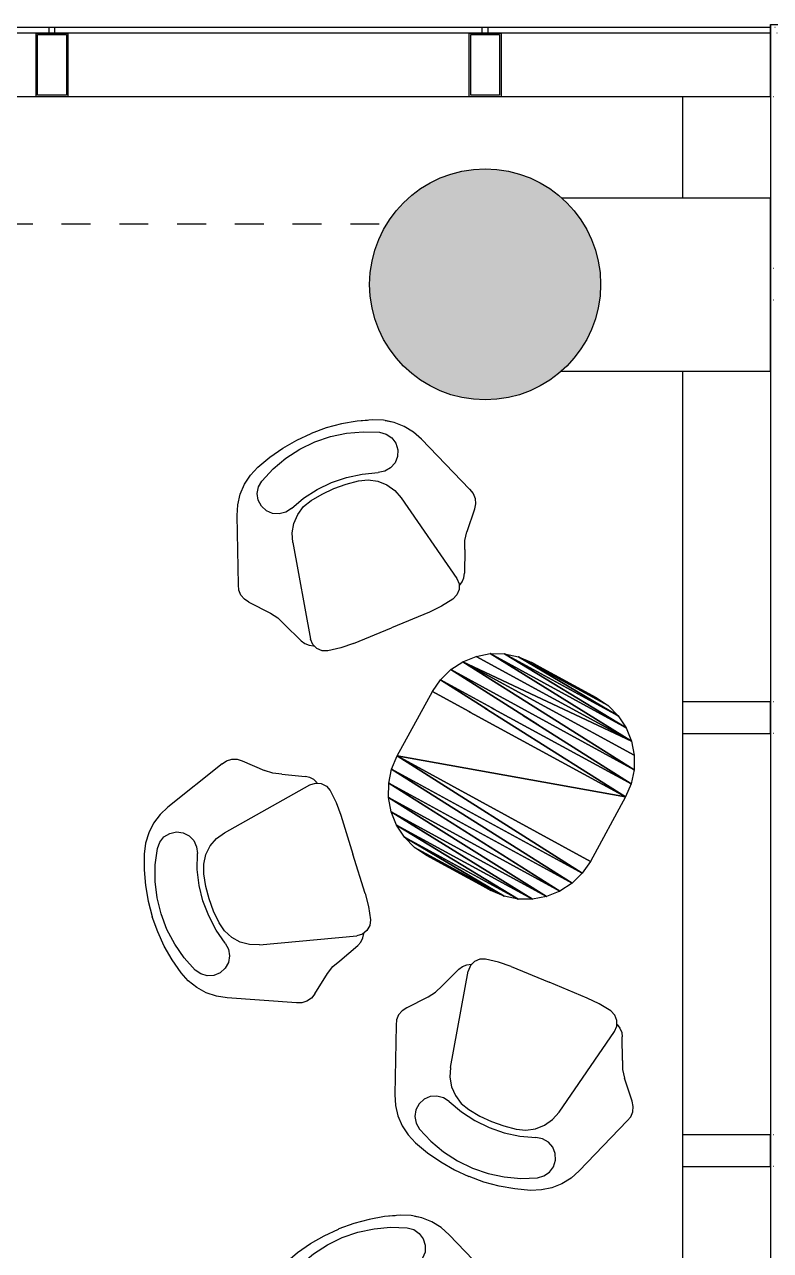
# Model space of a CAD drawing. Header units: inches. Extents: x 19839 to 37459, y -6108 to 838.
# Drawn here: x 35965.2 to 36223.6, y -1971.6 to -1547.1 of the extents above; entities that cross this region are included whole.
import ezdxf

# ---------------------------------------------------------------- set-up
doc = ezdxf.new("R2010")
doc.units = ezdxf.units.IN
doc.header["$MEASUREMENT"] = 0
for name, pattern in [('DOT', [0.25, 0, -0.25]), ('DOTX2', [12.7, 0, -12.7]), ('JIS_02_1.0', [2, 1, -1])]:
    doc.linetypes.add(name, pattern=pattern)
for name, color, linetype in [('01_Existing Wall Hatch', 251, 'Continuous'), ('2-SPS-ALC', 3, 'Continuous'), ('2-SPS-VLF', 11, 'Continuous'), ('3-opn-gls', 4, 'Continuous'), ('ABOVE-ATA', 235, 'JIS_02_1.0'), ('AVM100_01_KOLON-05', 5, 'Continuous'), ('AVM100_02_CELIK GIYDIRME-PROFIL', 10, 'Continuous'), ('AVM100_02_KAPEN_GIYRDIRME CAM01', 83, 'Continuous'), ('AVM100_03_GOR_GIYDIRME-CELIK', 22, 'Continuous'), ('FURNITURE-ATA', 34, 'Continuous'), ('WIPEOUT-ATA', 185, 'DOTX2')]:
    doc.layers.add(name, color=color, linetype=linetype)

# ---------------------------------------------------------------- blocks, each defined once
blk = doc.blocks.new('zemin 2')
at = {"layer": '01_Existing Wall Hatch'}
h = blk.add_hatch(color=0, dxfattribs=at)
h.dxf.hatch_style = 1
edge = h.paths.add_edge_path()
edge.add_arc((21970.89, 3893.75), 40, 0, 360)
at = {"color": 0}
blk.add_line((22069.71, 3983.75), (22121.89, 3983.75), dxfattribs=at)
blk.add_line((22069.71, 3863.75), (22069.71, 3923.75))
blk.add_lwpolyline([(22069.71, 3958.75), (22069.71, 3983.75), (22121.89, 3983.75)], dxfattribs=at)
at = {"layer": '2-SPS-ALC', "color": 0}
for p, q in [((21815.39, 3980.75), (21826.39, 3980.75)), ((21815.39, 3958.75), (21815.39, 3980.75)), ((21815.39, 3980.75), (21826.39, 3980.75)), ((21815.39, 3958.75), (21815.39, 3980.75)), ((21815.89, 3980.25), (21825.89, 3980.25)), ((21815.89, 3959.25), (21815.89, 3980.25)), ((21815.89, 3980.25), (21825.89, 3980.25)), ((21815.89, 3959.25), (21815.89, 3980.25)), ((21825.89, 3980.25), (21825.89, 3959.25)), ((21825.89, 3980.25), (21825.89, 3959.25)), ((21826.39, 3980.75), (21826.39, 3958.75)), ((21826.39, 3980.75), (21826.39, 3958.75)), ((21965.39, 3980.75), (21976.39, 3980.75)), ((21965.39, 3958.75), (21965.39, 3980.75)), ((21965.39, 3980.75), (21976.39, 3980.75)), ((21965.39, 3958.75), (21965.39, 3980.75)), ((21965.89, 3980.25), (21975.89, 3980.25)), ((21965.89, 3959.25), (21965.89, 3980.25)), ((21965.89, 3980.25), (21975.89, 3980.25)), ((21965.89, 3959.25), (21965.89, 3980.25)), ((21975.89, 3980.25), (21975.89, 3959.25)), ((21975.89, 3980.25), (21975.89, 3959.25)), ((21976.39, 3980.75), (21976.39, 3958.75)), ((21976.39, 3980.75), (21976.39, 3958.75)), ((21826.39, 3958.75), (21815.39, 3958.75)), ((21826.39, 3958.75), (21815.39, 3958.75)), ((21825.89, 3959.25), (21815.89, 3959.25)), ((21825.89, 3959.25), (21815.89, 3959.25)), ((21976.39, 3958.75), (21965.39, 3958.75)), ((21976.39, 3958.75), (21965.39, 3958.75)), ((21975.89, 3959.25), (21965.89, 3959.25)), ((21975.89, 3959.25), (21965.89, 3959.25))]:
    blk.add_line(p, q, dxfattribs=at)
at = {"layer": '2-SPS-VLF', "color": 0, "linetype": 'DOT', "ltscale": 10}
blk.add_line((22127.97, 3958.75), (22069.71, 3958.75), dxfattribs=at)
blk.add_line((22127.97, 3958.75), (22069.71, 3958.75), dxfattribs=at)
at = {"layer": '2-SPS-VLF', "color": 0, "linetype": 'ByBlock'}
for p, q in [((21997.35, 3923.75), (22069.71, 3923.75)), ((21997.35, 3923.75), (22069.71, 3923.75)), ((21997.35, 3863.75), (22069.71, 3863.75)), ((21997.35, 3863.75), (22069.71, 3863.75))]:
    blk.add_line(p, q, dxfattribs=at)
at = {"layer": '3-opn-gls', "color": 0}
for p, q in [((21819.89, 3980.75), (21819.89, 3982.75)), ((21819.89, 3980.75), (21819.89, 3982.75)), ((21821.89, 3980.75), (21821.89, 3982.75)), ((21821.89, 3980.75), (21821.89, 3982.75)), ((21969.89, 3980.75), (21969.89, 3982.75)), ((21969.89, 3980.75), (21969.89, 3982.75)), ((21971.89, 3980.75), (21971.89, 3982.75)), ((21971.89, 3980.75), (21971.89, 3982.75))]:
    blk.add_line(p, q, dxfattribs=at)
at = {"layer": 'ABOVE-ATA', "color": 0, "ltscale": 10}
blk.add_line((21384.21, 3914.75), (21936.85, 3914.75), dxfattribs=at)
at = {"layer": 'AVM100_01_KOLON-05', "color": 0}
blk.add_circle((21970.89, 3893.75), 40, dxfattribs=at)
at = {"layer": 'AVM100_02_CELIK GIYDIRME-PROFIL', "color": 0}
for p, q in [((21815.39, 3980.75), (21826.39, 3980.75)), ((21815.39, 3958.75), (21815.39, 3980.75)), ((21815.39, 3980.75), (21826.39, 3980.75)), ((21815.39, 3958.75), (21815.39, 3980.75)), ((21815.89, 3980.25), (21825.89, 3980.25)), ((21815.89, 3959.25), (21815.89, 3980.25)), ((21815.89, 3980.25), (21825.89, 3980.25)), ((21815.89, 3959.25), (21815.89, 3980.25)), ((21825.89, 3980.25), (21825.89, 3959.25)), ((21825.89, 3980.25), (21825.89, 3959.25)), ((21826.39, 3980.75), (21826.39, 3958.75)), ((21826.39, 3980.75), (21826.39, 3958.75)), ((21965.39, 3980.75), (21976.39, 3980.75)), ((21965.39, 3958.75), (21965.39, 3980.75)), ((21965.39, 3980.75), (21976.39, 3980.75)), ((21965.39, 3958.75), (21965.39, 3980.75)), ((21965.89, 3980.25), (21975.89, 3980.25)), ((21965.89, 3959.25), (21965.89, 3980.25)), ((21965.89, 3980.25), (21975.89, 3980.25)), ((21965.89, 3959.25), (21965.89, 3980.25)), ((21975.89, 3980.25), (21975.89, 3959.25)), ((21975.89, 3980.25), (21975.89, 3959.25)), ((21976.39, 3980.75), (21976.39, 3958.75)), ((21976.39, 3980.75), (21976.39, 3958.75)), ((21826.39, 3958.75), (21815.39, 3958.75)), ((21826.39, 3958.75), (21815.39, 3958.75)), ((21825.89, 3959.25), (21815.89, 3959.25)), ((21825.89, 3959.25), (21815.89, 3959.25)), ((21976.39, 3958.75), (21965.39, 3958.75)), ((21976.39, 3958.75), (21965.39, 3958.75)), ((21975.89, 3959.25), (21965.89, 3959.25)), ((21975.89, 3959.25), (21965.89, 3959.25))]:
    blk.add_line(p, q, dxfattribs=at)
at = {"layer": 'AVM100_02_KAPEN_GIYRDIRME CAM01', "color": 0}
for p, q in [((22069.71, 3982.75), (19949.03, 3982.75)), ((21819.89, 3980.75), (21819.89, 3982.75)), ((21819.89, 3980.75), (21819.89, 3982.75)), ((21821.89, 3980.75), (21821.89, 3982.75)), ((21821.89, 3980.75), (21821.89, 3982.75)), ((22069.71, 3980.75), (19949.03, 3980.75))]:
    blk.add_line(p, q, dxfattribs=at)
at = {"layer": 'AVM100_02_KAPEN_GIYRDIRME CAM01', "color": 0, "linetype": 'DOT', "ltscale": 10}
for p, q in [((22151.97, 3982.75), (22069.71, 3982.75)), ((22149.97, 3980.75), (22069.71, 3980.75))]:
    blk.add_line(p, q, dxfattribs=at)
at = {"layer": 'AVM100_03_GOR_GIYDIRME-CELIK', "color": 0, "linetype": 'ByBlock'}
for p, q in [((22069.71, 3958.75), (19949.03, 3958.75)), ((22069.71, 3958.75), (19949.03, 3958.75)), ((22039.21, 3958.75), (22039.21, 3923.75)), ((22069.71, 3958.75), (22069.71, 3923.75)), ((21997.35, 3923.75), (22069.71, 3923.75)), ((21997.35, 3863.75), (22069.71, 3863.75)), ((22039.21, 3863.75), (22039.21, 3749.25)), ((22069.71, 3863.75), (22069.71, 3753.73)), ((22039.21, 3738.25), (22039.21, 3599.25)), ((22069.71, 3735.12), (22069.71, 3602.93)), ((22039.21, 3588.25), (22039.21, 3509.55)), ((22069.71, 3584.56), (22069.71, 3449.25))]:
    blk.add_line(p, q, dxfattribs=at)
at = {"layer": 'AVM100_03_GOR_GIYDIRME-CELIK', "color": 0, "linetype": 'DOT', "ltscale": 10}
for p, q in [((22127.97, 3899.25), (22069.71, 3899.25)), ((22127.97, 3888.25), (22069.71, 3888.25)), ((22127.97, 3749.25), (22069.71, 3749.25)), ((22127.97, 3738.25), (22069.71, 3738.25)), ((22127.97, 3599.25), (22069.71, 3599.25)), ((22127.97, 3588.25), (22069.71, 3588.25))]:
    blk.add_line(p, q, dxfattribs=at)
at = {"layer": 'AVM100_03_GOR_GIYDIRME-CELIK', "color": 0, "linetype": 'ByBlock'}
blk.add_lwpolyline([(22069.71, 3983.75), (22069.71, 2923.75)], dxfattribs=at)
for points in [[(22069.71, 3749.25), (22039.21, 3749.25), (22039.21, 3738.25), (22069.71, 3738.25)], [(22069.71, 3599.25), (22039.21, 3599.25), (22039.21, 3588.25), (22069.71, 3588.25)]]:
    blk.add_lwpolyline(points, close=True, dxfattribs=at)
blk = doc.blocks.new('72_SEX_SE_D2_SE260')
for points in [[(-345.8, 206.1, 0), (-329.3, 239.7, 0), (-307.3, 270, 0), (-280.4, 296.1, 0), (-249.6, 317.3, 0), (-215.5, 333, 0), (-163.2, 349.3, 0), (-109.6, 361, 0), (-55.3, 368.1, 0), (-0.5, 370.5, 0)], [(-0.5, 370.5, 0), (0, 370.5, 0)], [(0.5, 370.5, 0), (0, 370.5, 0)], [(345.8, 206.1, 0), (329.3, 239.7, 0), (307.3, 270, 0), (280.4, 296.1, 0), (249.6, 317.3, 0), (215.5, 333, 0), (163.2, 349.3, 0), (109.6, 361, 0), (55.3, 368.1, 0), (0.5, 370.5, 0)], [(-220.7, 283.5, 0), (-168.4, 307.4, 0), (-113.7, 324.6, 0), (-57.3, 335.1, 0), (0, 338.6, 0)], [(0, 338.6, 0), (57.3, 335.1, 0), (113.7, 324.6, 0), (168.4, 307.4, 0), (220.7, 283.5, 0)], [(-162.7, 156.4, 0), (-185.6, 151.8, 0), (-208.8, 155, 0), (-229.6, 165.6, 0), (-245.7, 182.5, 0), (-255.4, 203.8, 0), (-257.6, 227, 0), (-251.9, 249.7, 0), (-239.2, 269.3, 0), (-220.7, 283.5, 0)], [(220.7, 283.5, 0), (239.2, 269.3, 0), (251.9, 249.7, 0), (257.6, 227, 0), (255.4, 203.8, 0), (245.7, 182.5, 0), (229.6, 165.6, 0), (208.8, 155, 0), (185.6, 151.8, 0), (162.7, 156.4, 0)], [(-433.2, -17.5, 0), (-345.8, 206.1, 0)], [(-162.7, 156.4, 0), (-109.9, 173, 0), (-55.3, 183.1, 0), (0, 186.5, 0)], [(0, 186.5, 0), (55.3, 183.1, 0), (109.9, 173, 0), (162.7, 156.4, 0)], [(433.2, -17.5, 0), (345.8, 206.1, 0)], [(-203.4, 45.4, 0), (-192.6, 77.3, 0), (-174.5, 105.8, 0), (-150.3, 129.2, 0), (-121.3, 146.3, 0), (-89.1, 156, 0)], [(-89.1, 156, 0), (-44.7, 162, 0), (0, 163.9, 0)], [(0, 163.9, 0), (44.7, 162, 0), (89.1, 156, 0)], [(89.1, 156, 0), (121.3, 146.3, 0), (150.3, 129.2, 0), (174.5, 105.8, 0), (192.6, 77.3, 0), (203.4, 45.4, 0)], [(-203.4, 45.4, 0), (-273.9, -286.6, 0)], [(203.4, 45.4, 0), (273.9, -286.6, 0)], [(-422.4, -87.3, 0), (-433.1, -71.9, 0), (-438.7, -54.1, 0), (-438.7, -35.4, 0), (-433.2, -17.5, 0)], [(433.2, -17.5, 0), (438.7, -35.4, 0), (438.7, -54.1, 0), (433.1, -71.9, 0), (422.4, -87.3, 0)], [(-422.6, -87.5, 0), (-368.1, -150.5, 0)], [(422.6, -87.5, 0), (368.1, -150.5, 0)], [(-368.1, -150.5, 0), (-350.4, -175.9, 0), (-338.3, -204.4, 0)], [(338.3, -204.4, 0), (350.4, -175.9, 0), (368.1, -150.5, 0)], [(-338.3, -204.4, 0), (-306.2, -279.8, 0)], [(338.3, -204.4, 0), (306.2, -279.8, 0)], [(-306.2, -279.8, 0), (-298.2, -293.3, 0), (-287.1, -304.4, 0), (-273.6, -312.2, 0)], [(-234.6, -347.5, 0), (-252.9, -339.5, 0), (-266.8, -325.1, 0), (-274.2, -306.6, 0), (-273.9, -286.6, 0)], [(273.9, -286.6, 0), (274.2, -306.6, 0), (266.8, -325.1, 0), (252.9, -339.5, 0), (234.6, -347.5, 0)], [(273.6, -312.2, 0), (287.1, -304.4, 0), (298.2, -293.3, 0), (306.2, -279.8, 0)], [(-273.6, -312.2, 0), (-272.7, -312.5, 0)], [(273.6, -312.2, 0), (272.7, -312.5, 0)], [(-142.3, -357.5, 0), (-188.7, -355, 0), (-234.6, -347.5, 0)], [(-142.3, -357.5, 0), (0, -357.5, 0)], [(142.3, -357.5, 0), (0, -357.5, 0)], [(234.6, -347.5, 0), (188.7, -355, 0), (142.3, -357.5, 0)]]:
    blk.add_polyline3d(points)
blk = doc.blocks.new('EDWGT0BA42E2306A143D49E36D1DC1F')
blk.add_wipeout([(-272.7, -312.5), (-273.6, -312.2), (-287.1, -304.4), (-298.2, -293.3), (-306.2, -279.8), (-322.2, -242.1), (-350.4, -175.9), (-368.1, -150.5), (-422.4, -87.3), (-435.9, -67.9), (-438.7, -54.1), (-438.7, -35.4), (-422.3, 10.5), (-345.8, 206.1), (-318.3, 254.9), (-293.9, 283.1), (-249.6, 317.3), (-163.2, 349.3), (-55.3, 368.1), (82.4, 364.6), (189.4, 341.1), (265, 306.7), (318.3, 254.9), (345.8, 206.1), (383.1, 110.7), (417.9, 21.7), (438.7, -35.4), (435.9, -63), (422.6, -87.5), (386.6, -129.1), (359.2, -163.2), (350.4, -175.9), (322.2, -242.1), (302.2, -286.6), (259.9, -332.3), (252.9, -339.5), (211.7, -351.2), (142.3, -357.5), (-142.3, -357.5), (-165.5, -357.5), (-211.7, -351.2), (-234.6, -347.5), (-252.9, -339.5), (-266.8, -325.1)]).dxf.layer = 'WIPEOUT-ATA'
blk.add_blockref('72_SEX_SE_D2_SE260', (0, 0))

msp = doc.modelspace()

# ---------------------------------------------------------------- block references
at = {"layer": '01_Existing Wall Hatch'}
msp.add_blockref('zemin 2', (14153.85, -5530.83), dxfattribs=at)

# ---------------------------------------------------------------- next in the draw order: block references
at = {"layer": 'FURNITURE-ATA', "xscale": 0.1000000000002301, "yscale": 0.1000000000002301, "zscale": 0.1000000000002301, "rotation": 22.46725659718873}
msp.add_blockref('EDWGT0BA42E2306A143D49E36D1DC1F', (36078.64, -1722.93, 0), dxfattribs=at)

# ---------------------------------------------------------------- next in the draw order: wipeouts: each hides what was drawn before it
msp.add_wipeout([(36165.19, -1801.92), (36166.94, -1803.7), (36168.68, -1805.47), (36170.6, -1808.4), (36172.35, -1811.95), (36173.74, -1816.7), (36174.19, -1821.64), (36173.66, -1826.56), (36172.53, -1830.47), (36169.72, -1836.3), (36167.32, -1840.69), (36164.36, -1846.13), (36161.57, -1851.23), (36159.04, -1855.88), (36156.23, -1860), (36152.68, -1863.49), (36147.51, -1866.62), (36141.45, -1868.54), (36135.2, -1868.98), (36129.15, -1867.95), (36124.57, -1866.01), (36116.65, -1861.68), (36109.54, -1857.8), (36101.33, -1853.19), (36098.16, -1851.03), (36095.53, -1848.36), (36093.31, -1845.4), (36090.08, -1838.7), (36089.15, -1833.81), (36089.7, -1826.39), (36090.2, -1823.95), (36092.76, -1818.26), (36096.43, -1811.53), (36099.4, -1806.09), (36105.72, -1795.02), (36108.9, -1791.22), (36112.76, -1788.11), (36117.15, -1785.81), (36120.85, -1784.61), (36124.35, -1783.95), (36129.33, -1783.99), (36132.73, -1784.7), (36138.78, -1786.95), (36149.93, -1793.04), (36161.08, -1799.12), (36163.14, -1800.52)]).dxf.layer = 'WIPEOUT-ATA'

# ---------------------------------------------------------------- next in the draw order: block references
at = {"layer": 'FURNITURE-ATA', "xscale": 0.1000000000000964, "yscale": 0.1000000000000964, "zscale": 0.1000000000000964, "rotation": 107.2672565976077}
msp.add_blockref('EDWGT0BA42E2306A143D49E36D1DC1F', (36044.83, -1845.04, 0), dxfattribs=at)

# ---------------------------------------------------------------- next in the draw order: block references
at = {"layer": 'FURNITURE-ATA', "xscale": -0.1000000000002301, "yscale": 0.1000000000002301, "zscale": 0.1000000000002301, "rotation": 157.5327434028112}
msp.add_blockref('EDWGT0BA42E2306A143D49E36D1DC1F', (36133.26, -1911.81), dxfattribs=at)

# ---------------------------------------------------------------- next in the draw order: meshes
at = {"layer": 'FURNITURE-ATA'}
mesh = msp.add_polyface(dxfattribs=at)
corners = [(36167.34, -1782.93), (36140.93, -1767.96), (36163.22, -1780.13), (36136.34, -1766.01), (36170.83, -1786.48), (36131.47, -1765), (36173.56, -1790.65), (36126.49, -1764.95), (36175.42, -1795.26), (36121.6, -1765.88), (36116.98, -1767.75), (36176.35, -1800.15), (36176.31, -1805.13), (36112.82, -1770.48), (36175.29, -1810.01), (36109.26, -1773.97), (36173.35, -1814.59), (36106.46, -1778.08), (36094.29, -1800.38), (36161.18, -1836.89), (36158.37, -1841), (36092.35, -1804.96), (36154.82, -1844.49), (36091.33, -1809.84), (36150.66, -1847.22), (36091.29, -1814.82), (36146.04, -1849.09), (36092.22, -1819.71), (36141.15, -1850.02), (36094.08, -1824.32), (36136.17, -1849.97), (36096.81, -1828.49), (36131.3, -1848.96), (36100.3, -1832.04), (36126.71, -1847.01), (36104.42, -1834.84)]
mesh.append_faces([[corners[k] for k in face] for face in [(0, 1, 2), (33, 34, 35)]], dxfattribs={"vtx0": -1})
mesh.append_faces([[corners[k] for k in face] for face in [(1, 0, 3), (3, 4, 5), (5, 6, 7), (7, 8, 9), (9, 8, 10), (10, 12, 13), (13, 14, 15), (15, 16, 17), (17, 16, 18), (18, 20, 21), (21, 22, 23), (23, 24, 25), (25, 26, 27), (27, 28, 29), (29, 30, 31), (31, 32, 33)]], dxfattribs={"vtx0": -1, "vtx1": -1})
mesh.append_faces([[corners[k] for k in face] for face in [(3, 0, 4), (5, 4, 6), (7, 6, 8), (10, 8, 11), (10, 11, 12), (13, 12, 14), (15, 14, 16), (18, 16, 19), (18, 19, 20), (21, 20, 22), (23, 22, 24), (25, 24, 26), (27, 26, 28), (29, 28, 30), (31, 30, 32), (33, 32, 34)]], dxfattribs={"vtx0": -1, "vtx2": -1})

# ---------------------------------------------------------------- next in the draw order: block references
at = {"layer": 'FURNITURE-ATA', "xscale": 0.1000000000002301, "yscale": 0.1000000000002301, "zscale": 0.1000000000002301, "rotation": 22.46725659718873}
msp.add_blockref('EDWGT0BA42E2306A143D49E36D1DC1F', (36088.19, -1998.43, 0), dxfattribs=at)

doc.saveas('drawing.dxf')
